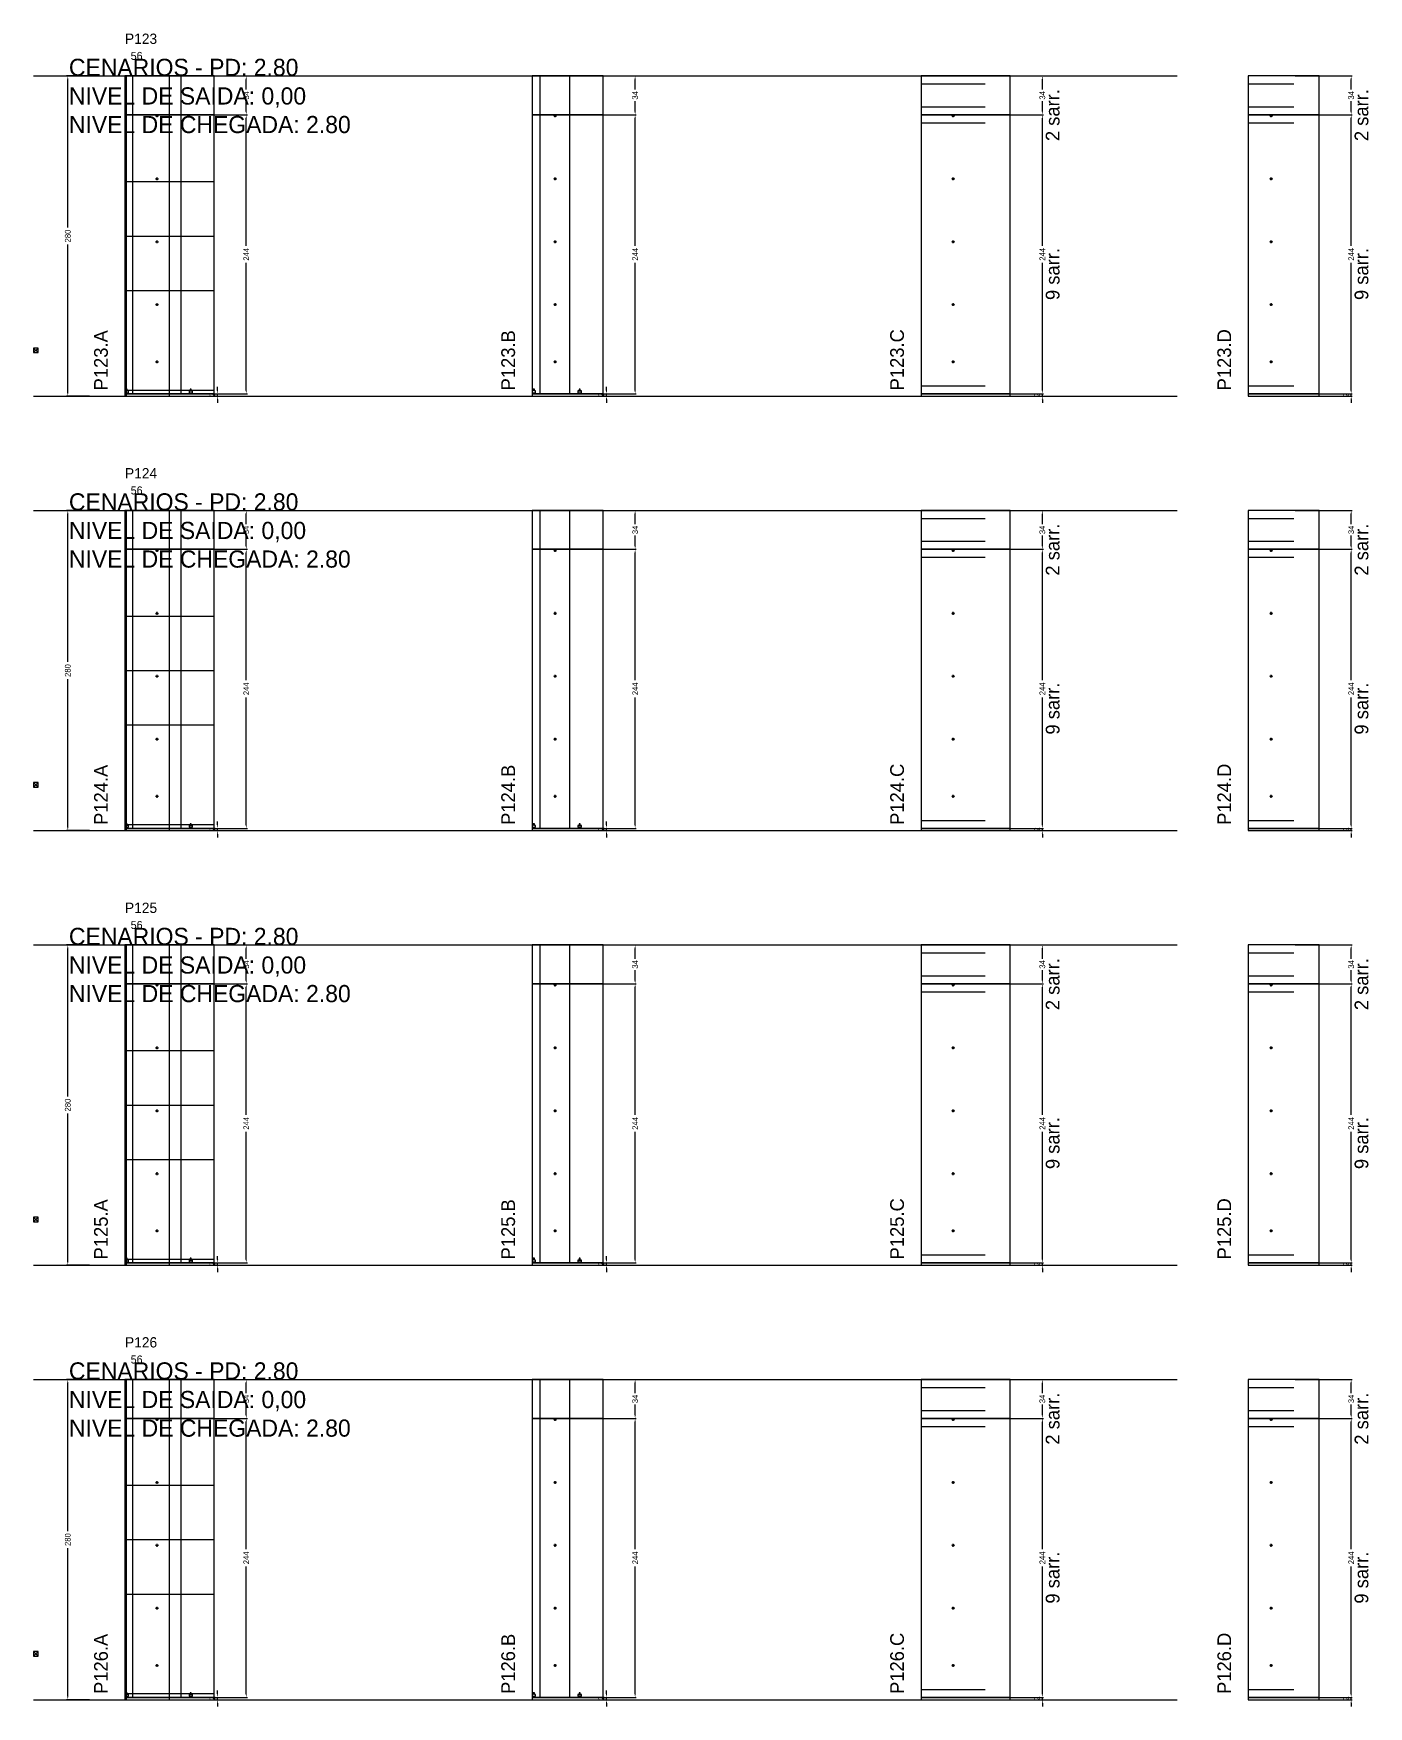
# Model space of a CAD drawing. Header units: centimetres. Extents: x -10500 to 4121, y -45226 to 295.
# Drawn here: x -7000 to -5833, y -29646 to -28183 of the extents above; entities that cross this region are included whole.
import ezdxf

# ---------------------------------------------------------------- set-up
doc = ezdxf.new("R2010")
doc.units = ezdxf.units.CM
doc.linetypes.add('DASHED', pattern=[2, -2])
for name, color, linetype in [('CHAPA', 140, 'Continuous'), ('COTA', 241, 'Continuous'), ('COTAS FURACAO', 16, 'Continuous'), ('Madeira', 30, 'Continuous'), ('MEIO_PONT', 160, 'Continuous'), ('NOMENCLATURA', 7, 'Continuous'), ('Nível', 160, 'Continuous'), ('Painéis', 200, 'Continuous'), ('Perfil Metálico', 150, 'Continuous'), ('SARR_2.2x7', 40, 'Continuous'), ('SARRAFO DE PRESSAO', 200, 'Continuous'), ('texto', 7, 'Continuous'), ('TEXTO_GERAL', 7, 'Continuous')]:
    doc.layers.add(name, color=color, linetype=linetype)
doc.dimstyles.new('PAINEL-NOVA', dxfattribs={"dimtxt": 5, "dimasz": 3, "dimexe": 1, "dimexo": 1, "dimgap": 1, "dimtad": 1, "dimcen": 2.5, "dimazin": 3, "dimtfac": 1, "dimtmove": 0, "dimatfit": 3})

# ---------------------------------------------------------------- blocks, each defined once
blk = doc.blocks.new('_CLOSEDFILLED')
at = {"color": 0, "linetype": 'BYBLOCK'}
blk.add_solid([(-1, 0.16), (0, 0), (-1, -0.16)], dxfattribs=at)
blk = doc.blocks.new('*D1925')
for p, q in [((-6951, -28220), (-6971, -28220)), ((-6970, -28352.5), (-6970, -28223)), ((-6970, -28497), (-6970, -28367.5)), ((-6951, -28500), (-6971, -28500))]:
    blk.add_line(p, q)
at = {"layer": 'Defpoints'}
for p in [(-6950, -28220), (-6970, -28500), (-6950, -28500)]:
    blk.add_point(p, dxfattribs=at)
at = {"layer": 'COTA', "xscale": 3, "yscale": 3}
for p, rotation in [((-6970, -28220), 90), ((-6970, -28500), 270)]:
    blk.add_blockref('_CLOSEDFILLED', p, dxfattribs=dict(at, rotation=rotation))
at = {"layer": 'COTA', "insert": (-6970, -28360), "char_height": 5, "attachment_point": 5, "rotation": 90}
blk.add_mtext('280', dxfattribs=at)
blk = doc.blocks.new('MULDURA')
at = {"layer": 'Paineis'}
for p, q in [((0, 0), (4, 4)), ((4, 0), (0, 4))]:
    blk.add_line(p, q, dxfattribs=at)
blk.add_lwpolyline([(0, 0), (4, 0), (4, 4), (0, 4)], close=True, dxfattribs=at)
blk = doc.blocks.new('*D1927')
for p, q in [((-6863, -28254), (-6813, -28254)), ((-6814, -28368.5), (-6814, -28257)), ((-6814, -28495), (-6814, -28383.5)), ((-6863, -28498), (-6813, -28498))]:
    blk.add_line(p, q)
at = {"layer": 'Defpoints'}
for p in [(-6864, -28254), (-6864, -28498), (-6814, -28498)]:
    blk.add_point(p, dxfattribs=at)
at = {"layer": 'COTA', "xscale": 3, "yscale": 3}
for p, rotation in [((-6814, -28254), 90), ((-6814, -28498), 270)]:
    blk.add_blockref('_CLOSEDFILLED', p, dxfattribs=dict(at, rotation=rotation))
at = {"layer": 'COTA', "insert": (-6814, -28376), "char_height": 5, "attachment_point": 5, "rotation": 90}
blk.add_mtext('244', dxfattribs=at)
blk = doc.blocks.new('*D1928')
for p, q in [((-6863, -28220), (-6813, -28220)), ((-6814, -28232), (-6814, -28223)), ((-6814, -28251), (-6814, -28242)), ((-6863, -28254), (-6813, -28254))]:
    blk.add_line(p, q)
at = {"layer": 'Defpoints'}
for p in [(-6864, -28220), (-6864, -28254), (-6814, -28254)]:
    blk.add_point(p, dxfattribs=at)
at = {"layer": 'COTA', "xscale": 3, "yscale": 3}
for p, rotation in [((-6814, -28220), 90), ((-6814, -28254), 270)]:
    blk.add_blockref('_CLOSEDFILLED', p, dxfattribs=dict(at, rotation=rotation))
at = {"layer": 'COTA', "insert": (-6814, -28237), "char_height": 5, "attachment_point": 5, "rotation": 90}
blk.add_mtext('34', dxfattribs=at)
blk = doc.blocks.new('SLIPTEE')
at = {"layer": 'Paineis'}
blk.add_lwpolyline([(0, 0), (3, 0), (3, 1.5), (2, 1.5), (2, 3), (1, 3), (1, 1.5), (0, 1.5)], close=True, dxfattribs=at)
blk = doc.blocks.new('SLIPTDD')
at = {"layer": 'Paineis'}
blk.add_line((0, 1.5), (3, 1.5), dxfattribs=at)
blk.add_lwpolyline([(0, 0), (3, 0), (3, 1.5), (2, 1.5), (2, 3), (1, 3), (1, 1.5), (0, 1.5)], close=True, dxfattribs=at)
blk = doc.blocks.new('furacao')
at = {"layer": 'COTAS FURACAO'}
for p, q in [((-1.2, 0), (1.2, 0)), ((0, -1.2), (0, 1.2))]:
    blk.add_line(p, q, dxfattribs=at)
blk.add_circle((0, 0), 0.8, dxfattribs=at)
blk = doc.blocks.new('*D1930')
for p, q in [((-6523, -28254), (-6473, -28254)), ((-6474, -28368.5), (-6474, -28257)), ((-6474, -28495), (-6474, -28383.5)), ((-6523, -28498), (-6473, -28498))]:
    blk.add_line(p, q)
at = {"layer": 'Defpoints'}
for p in [(-6524, -28254), (-6524, -28498), (-6474, -28498)]:
    blk.add_point(p, dxfattribs=at)
at = {"layer": 'COTA', "xscale": 3, "yscale": 3}
for p, rotation in [((-6474, -28254), 90), ((-6474, -28498), 270)]:
    blk.add_blockref('_CLOSEDFILLED', p, dxfattribs=dict(at, rotation=rotation))
at = {"layer": 'COTA', "insert": (-6474, -28376), "char_height": 5, "attachment_point": 5, "rotation": 90}
blk.add_mtext('244', dxfattribs=at)
blk = doc.blocks.new('*D1931')
for p, q in [((-6523, -28220), (-6473, -28220)), ((-6474, -28232), (-6474, -28223)), ((-6474, -28251), (-6474, -28242)), ((-6523, -28254), (-6473, -28254))]:
    blk.add_line(p, q)
at = {"layer": 'Defpoints'}
for p in [(-6524, -28220), (-6524, -28254), (-6474, -28254)]:
    blk.add_point(p, dxfattribs=at)
at = {"layer": 'COTA', "xscale": 3, "yscale": 3}
for p, rotation in [((-6474, -28220), 90), ((-6474, -28254), 270)]:
    blk.add_blockref('_CLOSEDFILLED', p, dxfattribs=dict(at, rotation=rotation))
at = {"layer": 'COTA', "insert": (-6474, -28237), "char_height": 5, "attachment_point": 5, "rotation": 90}
blk.add_mtext('34', dxfattribs=at)
blk = doc.blocks.new('*D1933')
for p, q in [((-6167, -28254), (-6117, -28254)), ((-6118, -28368.5), (-6118, -28257)), ((-6118, -28495), (-6118, -28383.5)), ((-6167, -28498), (-6117, -28498))]:
    blk.add_line(p, q)
at = {"layer": 'Defpoints'}
for p in [(-6168, -28254), (-6168, -28498), (-6118, -28498)]:
    blk.add_point(p, dxfattribs=at)
at = {"layer": 'COTA', "xscale": 3, "yscale": 3}
for p, rotation in [((-6118, -28254), 90), ((-6118, -28498), 270)]:
    blk.add_blockref('_CLOSEDFILLED', p, dxfattribs=dict(at, rotation=rotation))
at = {"layer": 'COTA', "insert": (-6118, -28376), "char_height": 5, "attachment_point": 5, "rotation": 90}
blk.add_mtext('244', dxfattribs=at)
blk = doc.blocks.new('*D1934')
for p, q in [((-6167, -28220), (-6117, -28220)), ((-6118, -28232), (-6118, -28223)), ((-6118, -28251), (-6118, -28242)), ((-6167, -28254), (-6117, -28254))]:
    blk.add_line(p, q)
at = {"layer": 'Defpoints'}
for p in [(-6168, -28220), (-6168, -28254), (-6118, -28254)]:
    blk.add_point(p, dxfattribs=at)
at = {"layer": 'COTA', "xscale": 3, "yscale": 3}
for p, rotation in [((-6118, -28220), 90), ((-6118, -28254), 270)]:
    blk.add_blockref('_CLOSEDFILLED', p, dxfattribs=dict(at, rotation=rotation))
at = {"layer": 'COTA', "insert": (-6118, -28237), "char_height": 5, "attachment_point": 5, "rotation": 90}
blk.add_mtext('34', dxfattribs=at)
blk = doc.blocks.new('*D1936')
for p, q in [((-5897, -28254), (-5847, -28254)), ((-5848, -28368.5), (-5848, -28257)), ((-5848, -28495), (-5848, -28383.5)), ((-5897, -28498), (-5847, -28498))]:
    blk.add_line(p, q)
at = {"layer": 'Defpoints'}
for p in [(-5898, -28254), (-5898, -28498), (-5848, -28498)]:
    blk.add_point(p, dxfattribs=at)
at = {"layer": 'COTA', "xscale": 3, "yscale": 3}
for p, rotation in [((-5848, -28254), 90), ((-5848, -28498), 270)]:
    blk.add_blockref('_CLOSEDFILLED', p, dxfattribs=dict(at, rotation=rotation))
at = {"layer": 'COTA', "insert": (-5848, -28376), "char_height": 5, "attachment_point": 5, "rotation": 90}
blk.add_mtext('244', dxfattribs=at)
blk = doc.blocks.new('*D1937')
for p, q in [((-5897, -28220), (-5847, -28220)), ((-5848, -28232), (-5848, -28223)), ((-5848, -28251), (-5848, -28242)), ((-5897, -28254), (-5847, -28254))]:
    blk.add_line(p, q)
at = {"layer": 'Defpoints'}
for p in [(-5898, -28220), (-5898, -28254), (-5848, -28254)]:
    blk.add_point(p, dxfattribs=at)
at = {"layer": 'COTA', "xscale": 3, "yscale": 3}
for p, rotation in [((-5848, -28220), 90), ((-5848, -28254), 270)]:
    blk.add_blockref('_CLOSEDFILLED', p, dxfattribs=dict(at, rotation=rotation))
at = {"layer": 'COTA', "insert": (-5848, -28237), "char_height": 5, "attachment_point": 5, "rotation": 90}
blk.add_mtext('34', dxfattribs=at)
blk = doc.blocks.new('*D1951')
for p, q in [((-6951, -28600), (-6971, -28600)), ((-6970, -28732.5), (-6970, -28603)), ((-6970, -28877), (-6970, -28747.5)), ((-6951, -28880), (-6971, -28880))]:
    blk.add_line(p, q)
at = {"layer": 'Defpoints'}
for p in [(-6950, -28600), (-6970, -28880), (-6950, -28880)]:
    blk.add_point(p, dxfattribs=at)
at = {"layer": 'COTA', "xscale": 3, "yscale": 3}
for p, rotation in [((-6970, -28600), 90), ((-6970, -28880), 270)]:
    blk.add_blockref('_CLOSEDFILLED', p, dxfattribs=dict(at, rotation=rotation))
at = {"layer": 'COTA', "insert": (-6970, -28740), "char_height": 5, "attachment_point": 5, "rotation": 90}
blk.add_mtext('280', dxfattribs=at)
blk = doc.blocks.new('*D1953')
for p, q in [((-6863, -28634), (-6813, -28634)), ((-6814, -28748.5), (-6814, -28637)), ((-6814, -28875), (-6814, -28763.5)), ((-6863, -28878), (-6813, -28878))]:
    blk.add_line(p, q)
at = {"layer": 'Defpoints'}
for p in [(-6864, -28634), (-6864, -28878), (-6814, -28878)]:
    blk.add_point(p, dxfattribs=at)
at = {"layer": 'COTA', "xscale": 3, "yscale": 3}
for p, rotation in [((-6814, -28634), 90), ((-6814, -28878), 270)]:
    blk.add_blockref('_CLOSEDFILLED', p, dxfattribs=dict(at, rotation=rotation))
at = {"layer": 'COTA', "insert": (-6814, -28756), "char_height": 5, "attachment_point": 5, "rotation": 90}
blk.add_mtext('244', dxfattribs=at)
blk = doc.blocks.new('*D1954')
for p, q in [((-6863, -28600), (-6813, -28600)), ((-6814, -28612), (-6814, -28603)), ((-6814, -28631), (-6814, -28622)), ((-6863, -28634), (-6813, -28634))]:
    blk.add_line(p, q)
at = {"layer": 'Defpoints'}
for p in [(-6864, -28600), (-6864, -28634), (-6814, -28634)]:
    blk.add_point(p, dxfattribs=at)
at = {"layer": 'COTA', "xscale": 3, "yscale": 3}
for p, rotation in [((-6814, -28600), 90), ((-6814, -28634), 270)]:
    blk.add_blockref('_CLOSEDFILLED', p, dxfattribs=dict(at, rotation=rotation))
at = {"layer": 'COTA', "insert": (-6814, -28617), "char_height": 5, "attachment_point": 5, "rotation": 90}
blk.add_mtext('34', dxfattribs=at)
blk = doc.blocks.new('*D1956')
for p, q in [((-6523, -28634), (-6473, -28634)), ((-6474, -28748.5), (-6474, -28637)), ((-6474, -28875), (-6474, -28763.5)), ((-6523, -28878), (-6473, -28878))]:
    blk.add_line(p, q)
at = {"layer": 'Defpoints'}
for p in [(-6524, -28634), (-6524, -28878), (-6474, -28878)]:
    blk.add_point(p, dxfattribs=at)
at = {"layer": 'COTA', "xscale": 3, "yscale": 3}
for p, rotation in [((-6474, -28634), 90), ((-6474, -28878), 270)]:
    blk.add_blockref('_CLOSEDFILLED', p, dxfattribs=dict(at, rotation=rotation))
at = {"layer": 'COTA', "insert": (-6474, -28756), "char_height": 5, "attachment_point": 5, "rotation": 90}
blk.add_mtext('244', dxfattribs=at)
blk = doc.blocks.new('*D1957')
for p, q in [((-6523, -28600), (-6473, -28600)), ((-6474, -28612), (-6474, -28603)), ((-6474, -28631), (-6474, -28622)), ((-6523, -28634), (-6473, -28634))]:
    blk.add_line(p, q)
at = {"layer": 'Defpoints'}
for p in [(-6524, -28600), (-6524, -28634), (-6474, -28634)]:
    blk.add_point(p, dxfattribs=at)
at = {"layer": 'COTA', "xscale": 3, "yscale": 3}
for p, rotation in [((-6474, -28600), 90), ((-6474, -28634), 270)]:
    blk.add_blockref('_CLOSEDFILLED', p, dxfattribs=dict(at, rotation=rotation))
at = {"layer": 'COTA', "insert": (-6474, -28617), "char_height": 5, "attachment_point": 5, "rotation": 90}
blk.add_mtext('34', dxfattribs=at)
blk = doc.blocks.new('*D1959')
for p, q in [((-6167, -28634), (-6117, -28634)), ((-6118, -28748.5), (-6118, -28637)), ((-6118, -28875), (-6118, -28763.5)), ((-6167, -28878), (-6117, -28878))]:
    blk.add_line(p, q)
at = {"layer": 'Defpoints'}
for p in [(-6168, -28634), (-6168, -28878), (-6118, -28878)]:
    blk.add_point(p, dxfattribs=at)
at = {"layer": 'COTA', "xscale": 3, "yscale": 3}
for p, rotation in [((-6118, -28634), 90), ((-6118, -28878), 270)]:
    blk.add_blockref('_CLOSEDFILLED', p, dxfattribs=dict(at, rotation=rotation))
at = {"layer": 'COTA', "insert": (-6118, -28756), "char_height": 5, "attachment_point": 5, "rotation": 90}
blk.add_mtext('244', dxfattribs=at)
blk = doc.blocks.new('*D1960')
for p, q in [((-6167, -28600), (-6117, -28600)), ((-6118, -28612), (-6118, -28603)), ((-6118, -28631), (-6118, -28622)), ((-6167, -28634), (-6117, -28634))]:
    blk.add_line(p, q)
at = {"layer": 'Defpoints'}
for p in [(-6168, -28600), (-6168, -28634), (-6118, -28634)]:
    blk.add_point(p, dxfattribs=at)
at = {"layer": 'COTA', "xscale": 3, "yscale": 3}
for p, rotation in [((-6118, -28600), 90), ((-6118, -28634), 270)]:
    blk.add_blockref('_CLOSEDFILLED', p, dxfattribs=dict(at, rotation=rotation))
at = {"layer": 'COTA', "insert": (-6118, -28617), "char_height": 5, "attachment_point": 5, "rotation": 90}
blk.add_mtext('34', dxfattribs=at)
blk = doc.blocks.new('*D1962')
for p, q in [((-5897, -28634), (-5847, -28634)), ((-5848, -28748.5), (-5848, -28637)), ((-5848, -28875), (-5848, -28763.5)), ((-5897, -28878), (-5847, -28878))]:
    blk.add_line(p, q)
at = {"layer": 'Defpoints'}
for p in [(-5898, -28634), (-5898, -28878), (-5848, -28878)]:
    blk.add_point(p, dxfattribs=at)
at = {"layer": 'COTA', "xscale": 3, "yscale": 3}
for p, rotation in [((-5848, -28634), 90), ((-5848, -28878), 270)]:
    blk.add_blockref('_CLOSEDFILLED', p, dxfattribs=dict(at, rotation=rotation))
at = {"layer": 'COTA', "insert": (-5848, -28756), "char_height": 5, "attachment_point": 5, "rotation": 90}
blk.add_mtext('244', dxfattribs=at)
blk = doc.blocks.new('*D1963')
for p, q in [((-5897, -28600), (-5847, -28600)), ((-5848, -28612), (-5848, -28603)), ((-5848, -28631), (-5848, -28622)), ((-5897, -28634), (-5847, -28634))]:
    blk.add_line(p, q)
at = {"layer": 'Defpoints'}
for p in [(-5898, -28600), (-5898, -28634), (-5848, -28634)]:
    blk.add_point(p, dxfattribs=at)
at = {"layer": 'COTA', "xscale": 3, "yscale": 3}
for p, rotation in [((-5848, -28600), 90), ((-5848, -28634), 270)]:
    blk.add_blockref('_CLOSEDFILLED', p, dxfattribs=dict(at, rotation=rotation))
at = {"layer": 'COTA', "insert": (-5848, -28617), "char_height": 5, "attachment_point": 5, "rotation": 90}
blk.add_mtext('34', dxfattribs=at)
blk = doc.blocks.new('*D1977')
for p, q in [((-6951, -28980), (-6971, -28980)), ((-6970, -29112.5), (-6970, -28983)), ((-6970, -29257), (-6970, -29127.5)), ((-6951, -29260), (-6971, -29260))]:
    blk.add_line(p, q)
at = {"layer": 'Defpoints'}
for p in [(-6950, -28980), (-6970, -29260), (-6950, -29260)]:
    blk.add_point(p, dxfattribs=at)
at = {"layer": 'COTA', "xscale": 3, "yscale": 3}
for p, rotation in [((-6970, -28980), 90), ((-6970, -29260), 270)]:
    blk.add_blockref('_CLOSEDFILLED', p, dxfattribs=dict(at, rotation=rotation))
at = {"layer": 'COTA', "insert": (-6970, -29120), "char_height": 5, "attachment_point": 5, "rotation": 90}
blk.add_mtext('280', dxfattribs=at)
blk = doc.blocks.new('*D1979')
for p, q in [((-6863, -29014), (-6813, -29014)), ((-6814, -29128.5), (-6814, -29017)), ((-6814, -29255), (-6814, -29143.5)), ((-6863, -29258), (-6813, -29258))]:
    blk.add_line(p, q)
at = {"layer": 'Defpoints'}
for p in [(-6864, -29014), (-6864, -29258), (-6814, -29258)]:
    blk.add_point(p, dxfattribs=at)
at = {"layer": 'COTA', "xscale": 3, "yscale": 3}
for p, rotation in [((-6814, -29014), 90), ((-6814, -29258), 270)]:
    blk.add_blockref('_CLOSEDFILLED', p, dxfattribs=dict(at, rotation=rotation))
at = {"layer": 'COTA', "insert": (-6814, -29136), "char_height": 5, "attachment_point": 5, "rotation": 90}
blk.add_mtext('244', dxfattribs=at)
blk = doc.blocks.new('*D1980')
for p, q in [((-6863, -28980), (-6813, -28980)), ((-6814, -28992), (-6814, -28983)), ((-6814, -29011), (-6814, -29002)), ((-6863, -29014), (-6813, -29014))]:
    blk.add_line(p, q)
at = {"layer": 'Defpoints'}
for p in [(-6864, -28980), (-6864, -29014), (-6814, -29014)]:
    blk.add_point(p, dxfattribs=at)
at = {"layer": 'COTA', "xscale": 3, "yscale": 3}
for p, rotation in [((-6814, -28980), 90), ((-6814, -29014), 270)]:
    blk.add_blockref('_CLOSEDFILLED', p, dxfattribs=dict(at, rotation=rotation))
at = {"layer": 'COTA', "insert": (-6814, -28997), "char_height": 5, "attachment_point": 5, "rotation": 90}
blk.add_mtext('34', dxfattribs=at)
blk = doc.blocks.new('*D1982')
for p, q in [((-6523, -29014), (-6473, -29014)), ((-6474, -29128.5), (-6474, -29017)), ((-6474, -29255), (-6474, -29143.5)), ((-6523, -29258), (-6473, -29258))]:
    blk.add_line(p, q)
at = {"layer": 'Defpoints'}
for p in [(-6524, -29014), (-6524, -29258), (-6474, -29258)]:
    blk.add_point(p, dxfattribs=at)
at = {"layer": 'COTA', "xscale": 3, "yscale": 3}
for p, rotation in [((-6474, -29014), 90), ((-6474, -29258), 270)]:
    blk.add_blockref('_CLOSEDFILLED', p, dxfattribs=dict(at, rotation=rotation))
at = {"layer": 'COTA', "insert": (-6474, -29136), "char_height": 5, "attachment_point": 5, "rotation": 90}
blk.add_mtext('244', dxfattribs=at)
blk = doc.blocks.new('*D1983')
for p, q in [((-6523, -28980), (-6473, -28980)), ((-6474, -28992), (-6474, -28983)), ((-6474, -29011), (-6474, -29002)), ((-6523, -29014), (-6473, -29014))]:
    blk.add_line(p, q)
at = {"layer": 'Defpoints'}
for p in [(-6524, -28980), (-6524, -29014), (-6474, -29014)]:
    blk.add_point(p, dxfattribs=at)
at = {"layer": 'COTA', "xscale": 3, "yscale": 3}
for p, rotation in [((-6474, -28980), 90), ((-6474, -29014), 270)]:
    blk.add_blockref('_CLOSEDFILLED', p, dxfattribs=dict(at, rotation=rotation))
at = {"layer": 'COTA', "insert": (-6474, -28997), "char_height": 5, "attachment_point": 5, "rotation": 90}
blk.add_mtext('34', dxfattribs=at)
blk = doc.blocks.new('*D1985')
for p, q in [((-6167, -29014), (-6117, -29014)), ((-6118, -29128.5), (-6118, -29017)), ((-6118, -29255), (-6118, -29143.5)), ((-6167, -29258), (-6117, -29258))]:
    blk.add_line(p, q)
at = {"layer": 'Defpoints'}
for p in [(-6168, -29014), (-6168, -29258), (-6118, -29258)]:
    blk.add_point(p, dxfattribs=at)
at = {"layer": 'COTA', "xscale": 3, "yscale": 3}
for p, rotation in [((-6118, -29014), 90), ((-6118, -29258), 270)]:
    blk.add_blockref('_CLOSEDFILLED', p, dxfattribs=dict(at, rotation=rotation))
at = {"layer": 'COTA', "insert": (-6118, -29136), "char_height": 5, "attachment_point": 5, "rotation": 90}
blk.add_mtext('244', dxfattribs=at)
blk = doc.blocks.new('*D1986')
for p, q in [((-6167, -28980), (-6117, -28980)), ((-6118, -28992), (-6118, -28983)), ((-6118, -29011), (-6118, -29002)), ((-6167, -29014), (-6117, -29014))]:
    blk.add_line(p, q)
at = {"layer": 'Defpoints'}
for p in [(-6168, -28980), (-6168, -29014), (-6118, -29014)]:
    blk.add_point(p, dxfattribs=at)
at = {"layer": 'COTA', "xscale": 3, "yscale": 3}
for p, rotation in [((-6118, -28980), 90), ((-6118, -29014), 270)]:
    blk.add_blockref('_CLOSEDFILLED', p, dxfattribs=dict(at, rotation=rotation))
at = {"layer": 'COTA', "insert": (-6118, -28997), "char_height": 5, "attachment_point": 5, "rotation": 90}
blk.add_mtext('34', dxfattribs=at)
blk = doc.blocks.new('*D1988')
for p, q in [((-5897, -29014), (-5847, -29014)), ((-5848, -29128.5), (-5848, -29017)), ((-5848, -29255), (-5848, -29143.5)), ((-5897, -29258), (-5847, -29258))]:
    blk.add_line(p, q)
at = {"layer": 'Defpoints'}
for p in [(-5898, -29014), (-5898, -29258), (-5848, -29258)]:
    blk.add_point(p, dxfattribs=at)
at = {"layer": 'COTA', "xscale": 3, "yscale": 3}
for p, rotation in [((-5848, -29014), 90), ((-5848, -29258), 270)]:
    blk.add_blockref('_CLOSEDFILLED', p, dxfattribs=dict(at, rotation=rotation))
at = {"layer": 'COTA', "insert": (-5848, -29136), "char_height": 5, "attachment_point": 5, "rotation": 90}
blk.add_mtext('244', dxfattribs=at)
blk = doc.blocks.new('*D1989')
for p, q in [((-5897, -28980), (-5847, -28980)), ((-5848, -28992), (-5848, -28983)), ((-5848, -29011), (-5848, -29002)), ((-5897, -29014), (-5847, -29014))]:
    blk.add_line(p, q)
at = {"layer": 'Defpoints'}
for p in [(-5898, -28980), (-5898, -29014), (-5848, -29014)]:
    blk.add_point(p, dxfattribs=at)
at = {"layer": 'COTA', "xscale": 3, "yscale": 3}
for p, rotation in [((-5848, -28980), 90), ((-5848, -29014), 270)]:
    blk.add_blockref('_CLOSEDFILLED', p, dxfattribs=dict(at, rotation=rotation))
at = {"layer": 'COTA', "insert": (-5848, -28997), "char_height": 5, "attachment_point": 5, "rotation": 90}
blk.add_mtext('34', dxfattribs=at)
blk = doc.blocks.new('*D2003')
for p, q in [((-6951, -29360), (-6971, -29360)), ((-6970, -29492.5), (-6970, -29363)), ((-6970, -29637), (-6970, -29507.5)), ((-6951, -29640), (-6971, -29640))]:
    blk.add_line(p, q)
at = {"layer": 'Defpoints'}
for p in [(-6950, -29360), (-6970, -29640), (-6950, -29640)]:
    blk.add_point(p, dxfattribs=at)
at = {"layer": 'COTA', "xscale": 3, "yscale": 3}
for p, rotation in [((-6970, -29360), 90), ((-6970, -29640), 270)]:
    blk.add_blockref('_CLOSEDFILLED', p, dxfattribs=dict(at, rotation=rotation))
at = {"layer": 'COTA', "insert": (-6970, -29500), "char_height": 5, "attachment_point": 5, "rotation": 90}
blk.add_mtext('280', dxfattribs=at)
blk = doc.blocks.new('*D2005')
for p, q in [((-6863, -29394), (-6813, -29394)), ((-6814, -29508.5), (-6814, -29397)), ((-6814, -29635), (-6814, -29523.5)), ((-6863, -29638), (-6813, -29638))]:
    blk.add_line(p, q)
at = {"layer": 'Defpoints'}
for p in [(-6864, -29394), (-6864, -29638), (-6814, -29638)]:
    blk.add_point(p, dxfattribs=at)
at = {"layer": 'COTA', "xscale": 3, "yscale": 3}
for p, rotation in [((-6814, -29394), 90), ((-6814, -29638), 270)]:
    blk.add_blockref('_CLOSEDFILLED', p, dxfattribs=dict(at, rotation=rotation))
at = {"layer": 'COTA', "insert": (-6814, -29516), "char_height": 5, "attachment_point": 5, "rotation": 90}
blk.add_mtext('244', dxfattribs=at)
blk = doc.blocks.new('*D2006')
for p, q in [((-6863, -29360), (-6813, -29360)), ((-6814, -29372), (-6814, -29363)), ((-6863, -29394), (-6813, -29394)), ((-6814, -29391), (-6814, -29382))]:
    blk.add_line(p, q)
at = {"layer": 'Defpoints'}
for p in [(-6864, -29360), (-6864, -29394), (-6814, -29394)]:
    blk.add_point(p, dxfattribs=at)
at = {"layer": 'COTA', "xscale": 3, "yscale": 3}
for p, rotation in [((-6814, -29360), 90), ((-6814, -29394), 270)]:
    blk.add_blockref('_CLOSEDFILLED', p, dxfattribs=dict(at, rotation=rotation))
at = {"layer": 'COTA', "insert": (-6814, -29377), "char_height": 5, "attachment_point": 5, "rotation": 90}
blk.add_mtext('34', dxfattribs=at)
blk = doc.blocks.new('*D2008')
for p, q in [((-6523, -29394), (-6473, -29394)), ((-6474, -29508.5), (-6474, -29397)), ((-6474, -29635), (-6474, -29523.5)), ((-6523, -29638), (-6473, -29638))]:
    blk.add_line(p, q)
at = {"layer": 'Defpoints'}
for p in [(-6524, -29394), (-6524, -29638), (-6474, -29638)]:
    blk.add_point(p, dxfattribs=at)
at = {"layer": 'COTA', "xscale": 3, "yscale": 3}
for p, rotation in [((-6474, -29394), 90), ((-6474, -29638), 270)]:
    blk.add_blockref('_CLOSEDFILLED', p, dxfattribs=dict(at, rotation=rotation))
at = {"layer": 'COTA', "insert": (-6474, -29516), "char_height": 5, "attachment_point": 5, "rotation": 90}
blk.add_mtext('244', dxfattribs=at)
blk = doc.blocks.new('*D2009')
for p, q in [((-6523, -29360), (-6473, -29360)), ((-6474, -29372), (-6474, -29363)), ((-6523, -29394), (-6473, -29394)), ((-6474, -29391), (-6474, -29382))]:
    blk.add_line(p, q)
at = {"layer": 'Defpoints'}
for p in [(-6524, -29360), (-6524, -29394), (-6474, -29394)]:
    blk.add_point(p, dxfattribs=at)
at = {"layer": 'COTA', "xscale": 3, "yscale": 3}
for p, rotation in [((-6474, -29360), 90), ((-6474, -29394), 270)]:
    blk.add_blockref('_CLOSEDFILLED', p, dxfattribs=dict(at, rotation=rotation))
at = {"layer": 'COTA', "insert": (-6474, -29377), "char_height": 5, "attachment_point": 5, "rotation": 90}
blk.add_mtext('34', dxfattribs=at)
blk = doc.blocks.new('*D2011')
for p, q in [((-6167, -29394), (-6117, -29394)), ((-6118, -29508.5), (-6118, -29397)), ((-6118, -29635), (-6118, -29523.5)), ((-6167, -29638), (-6117, -29638))]:
    blk.add_line(p, q)
at = {"layer": 'Defpoints'}
for p in [(-6168, -29394), (-6168, -29638), (-6118, -29638)]:
    blk.add_point(p, dxfattribs=at)
at = {"layer": 'COTA', "xscale": 3, "yscale": 3}
for p, rotation in [((-6118, -29394), 90), ((-6118, -29638), 270)]:
    blk.add_blockref('_CLOSEDFILLED', p, dxfattribs=dict(at, rotation=rotation))
at = {"layer": 'COTA', "insert": (-6118, -29516), "char_height": 5, "attachment_point": 5, "rotation": 90}
blk.add_mtext('244', dxfattribs=at)
blk = doc.blocks.new('*D2012')
for p, q in [((-6167, -29360), (-6117, -29360)), ((-6118, -29372), (-6118, -29363)), ((-6167, -29394), (-6117, -29394)), ((-6118, -29391), (-6118, -29382))]:
    blk.add_line(p, q)
at = {"layer": 'Defpoints'}
for p in [(-6168, -29360), (-6168, -29394), (-6118, -29394)]:
    blk.add_point(p, dxfattribs=at)
at = {"layer": 'COTA', "xscale": 3, "yscale": 3}
for p, rotation in [((-6118, -29360), 90), ((-6118, -29394), 270)]:
    blk.add_blockref('_CLOSEDFILLED', p, dxfattribs=dict(at, rotation=rotation))
at = {"layer": 'COTA', "insert": (-6118, -29377), "char_height": 5, "attachment_point": 5, "rotation": 90}
blk.add_mtext('34', dxfattribs=at)
blk = doc.blocks.new('*D2014')
for p, q in [((-5897, -29394), (-5847, -29394)), ((-5848, -29508.5), (-5848, -29397)), ((-5848, -29635), (-5848, -29523.5)), ((-5897, -29638), (-5847, -29638))]:
    blk.add_line(p, q)
at = {"layer": 'Defpoints'}
for p in [(-5898, -29394), (-5898, -29638), (-5848, -29638)]:
    blk.add_point(p, dxfattribs=at)
at = {"layer": 'COTA', "xscale": 3, "yscale": 3}
for p, rotation in [((-5848, -29394), 90), ((-5848, -29638), 270)]:
    blk.add_blockref('_CLOSEDFILLED', p, dxfattribs=dict(at, rotation=rotation))
at = {"layer": 'COTA', "insert": (-5848, -29516), "char_height": 5, "attachment_point": 5, "rotation": 90}
blk.add_mtext('244', dxfattribs=at)
blk = doc.blocks.new('*D2015')
for p, q in [((-5897, -29360), (-5847, -29360)), ((-5848, -29372), (-5848, -29363)), ((-5897, -29394), (-5847, -29394)), ((-5848, -29391), (-5848, -29382))]:
    blk.add_line(p, q)
at = {"layer": 'Defpoints'}
for p in [(-5898, -29360), (-5898, -29394), (-5848, -29394)]:
    blk.add_point(p, dxfattribs=at)
at = {"layer": 'COTA', "xscale": 3, "yscale": 3}
for p, rotation in [((-5848, -29360), 90), ((-5848, -29394), 270)]:
    blk.add_blockref('_CLOSEDFILLED', p, dxfattribs=dict(at, rotation=rotation))
at = {"layer": 'COTA', "insert": (-5848, -29377), "char_height": 5, "attachment_point": 5, "rotation": 90}
blk.add_mtext('34', dxfattribs=at)

msp = doc.modelspace()

# ---------------------------------------------------------------- linework, layer by layer
at = {"layer": 'CHAPA'}
for points in [[(-6920, -28500), (-6918.8, -28500), (-6918.8, -28220), (-6920, -28220)], [(-6920, -28880), (-6918.8, -28880), (-6918.8, -28600), (-6920, -28600)], [(-6920, -29260), (-6918.8, -29260), (-6918.8, -28980), (-6920, -28980)], [(-6920, -29640), (-6918.8, -29640), (-6918.8, -29360), (-6920, -29360)]]:
    msp.add_lwpolyline(points, close=True, dxfattribs=at)
at = {"layer": 'Madeira'}
for points in [[(-6920, -28312.4), (-6842, -28312.4)], [(-6920, -28407.6), (-6842, -28407.6)], [(-6920, -28692.4), (-6842, -28692.4)], [(-6920, -28787.6), (-6842, -28787.6)], [(-6920, -29072.4), (-6842, -29072.4)], [(-6920, -29167.6), (-6842, -29167.6)], [(-6920, -29452.4), (-6842, -29452.4)], [(-6920, -29547.6), (-6842, -29547.6)]]:
    msp.add_lwpolyline(points, dxfattribs=at)
at = {"layer": 'MEIO_PONT'}
for points in [[(-6920, -28360), (-6842, -28360)], [(-6920, -28740), (-6842, -28740)], [(-6920, -29120), (-6842, -29120)], [(-6920, -29500), (-6842, -29500)]]:
    msp.add_lwpolyline(points, dxfattribs=at)
at = {"layer": 'Nível', "linetype": 'DASHED'}
for points in [[(-7000, -28220), (-6000, -28220)], [(-7000, -28500), (-6000, -28500)], [(-7000, -28600), (-6000, -28600)], [(-7000, -28880), (-6000, -28880)], [(-7000, -28980), (-6000, -28980)], [(-7000, -29260), (-6000, -29260)], [(-7000, -29360), (-6000, -29360)], [(-7000, -29640), (-6000, -29640)]]:
    msp.add_lwpolyline(points, dxfattribs=at)
at = {"layer": 'Painéis'}
for points in [[(-6920, -28254), (-6842, -28254), (-6842, -28220), (-6920, -28220)], [(-6920, -28500), (-6842, -28500), (-6842, -28220), (-6920, -28220)], [(-6564, -28254), (-6502, -28254), (-6502, -28220), (-6564, -28220)], [(-6224, -28254), (-6146, -28254), (-6146, -28220), (-6224, -28220)], [(-5938, -28254), (-5876, -28254), (-5876, -28220), (-5938, -28220)], [(-6920, -28498), (-6842, -28498), (-6842, -28254), (-6920, -28254)], [(-6564, -28498), (-6502, -28498), (-6502, -28254), (-6564, -28254)], [(-6224, -28498), (-6146, -28498), (-6146, -28254), (-6224, -28254)], [(-5938, -28498), (-5876, -28498), (-5876, -28254), (-5938, -28254)], [(-6920, -28500), (-6842, -28500), (-6842, -28498), (-6920, -28498)], [(-6564, -28500), (-6502, -28500), (-6502, -28498), (-6564, -28498)], [(-6224, -28500), (-6146, -28500), (-6146, -28498), (-6224, -28498)], [(-5938, -28500), (-5876, -28500), (-5876, -28498), (-5938, -28498)], [(-6920, -28634), (-6842, -28634), (-6842, -28600), (-6920, -28600)], [(-6920, -28880), (-6842, -28880), (-6842, -28600), (-6920, -28600)], [(-6564, -28634), (-6502, -28634), (-6502, -28600), (-6564, -28600)], [(-6224, -28634), (-6146, -28634), (-6146, -28600), (-6224, -28600)], [(-5938, -28634), (-5876, -28634), (-5876, -28600), (-5938, -28600)], [(-6920, -28878), (-6842, -28878), (-6842, -28634), (-6920, -28634)], [(-6564, -28878), (-6502, -28878), (-6502, -28634), (-6564, -28634)], [(-6224, -28878), (-6146, -28878), (-6146, -28634), (-6224, -28634)], [(-5938, -28878), (-5876, -28878), (-5876, -28634), (-5938, -28634)], [(-6920, -28880), (-6842, -28880), (-6842, -28878), (-6920, -28878)], [(-6564, -28880), (-6502, -28880), (-6502, -28878), (-6564, -28878)], [(-6224, -28880), (-6146, -28880), (-6146, -28878), (-6224, -28878)], [(-5938, -28880), (-5876, -28880), (-5876, -28878), (-5938, -28878)], [(-6920, -29014), (-6842, -29014), (-6842, -28980), (-6920, -28980)], [(-6920, -29260), (-6842, -29260), (-6842, -28980), (-6920, -28980)], [(-6564, -29014), (-6502, -29014), (-6502, -28980), (-6564, -28980)], [(-6224, -29014), (-6146, -29014), (-6146, -28980), (-6224, -28980)], [(-5938, -29014), (-5876, -29014), (-5876, -28980), (-5938, -28980)], [(-6920, -29258), (-6842, -29258), (-6842, -29014), (-6920, -29014)], [(-6564, -29258), (-6502, -29258), (-6502, -29014), (-6564, -29014)], [(-6224, -29258), (-6146, -29258), (-6146, -29014), (-6224, -29014)], [(-5938, -29258), (-5876, -29258), (-5876, -29014), (-5938, -29014)], [(-6920, -29260), (-6842, -29260), (-6842, -29258), (-6920, -29258)], [(-6564, -29260), (-6502, -29260), (-6502, -29258), (-6564, -29258)], [(-6224, -29260), (-6146, -29260), (-6146, -29258), (-6224, -29258)], [(-5938, -29260), (-5876, -29260), (-5876, -29258), (-5938, -29258)], [(-6920, -29394), (-6842, -29394), (-6842, -29360), (-6920, -29360)], [(-6920, -29640), (-6842, -29640), (-6842, -29360), (-6920, -29360)], [(-6564, -29394), (-6502, -29394), (-6502, -29360), (-6564, -29360)], [(-6224, -29394), (-6146, -29394), (-6146, -29360), (-6224, -29360)], [(-5938, -29394), (-5876, -29394), (-5876, -29360), (-5938, -29360)], [(-6920, -29638), (-6842, -29638), (-6842, -29394), (-6920, -29394)], [(-6564, -29638), (-6502, -29638), (-6502, -29394), (-6564, -29394)], [(-6224, -29638), (-6146, -29638), (-6146, -29394), (-6224, -29394)], [(-5938, -29638), (-5876, -29638), (-5876, -29394), (-5938, -29394)], [(-6920, -29640), (-6842, -29640), (-6842, -29638), (-6920, -29638)], [(-6564, -29640), (-6502, -29640), (-6502, -29638), (-6564, -29638)], [(-6224, -29640), (-6146, -29640), (-6146, -29638), (-6224, -29638)], [(-5938, -29640), (-5876, -29640), (-5876, -29638), (-5938, -29638)]]:
    msp.add_lwpolyline(points, close=True, dxfattribs=at)
at = {"layer": 'Perfil Metálico'}
for p, q in [((-6881, -28500), (-6881, -28220)), ((-6881, -28880), (-6881, -28600)), ((-6881, -29260), (-6881, -28980)), ((-6881, -29640), (-6881, -29360))]:
    msp.add_line(p, q, dxfattribs=at)
at = {"layer": 'SARR_2.2x7'}
for points in [[(-6913, -28254), (-6913, -28220)], [(-6871, -28254), (-6871, -28220)], [(-6557, -28254), (-6557, -28220)], [(-6531, -28254), (-6531, -28220)], [(-6224, -28227), (-6168, -28227)], [(-5938, -28227), (-5898, -28227)], [(-6224, -28247), (-6168, -28247)], [(-5938, -28247), (-5898, -28247)], [(-6224, -28261), (-6168, -28261)], [(-5938, -28261), (-5898, -28261)], [(-6224, -28491), (-6168, -28491)], [(-5938, -28491), (-5898, -28491)], [(-6913, -28634), (-6913, -28600)], [(-6871, -28634), (-6871, -28600)], [(-6557, -28634), (-6557, -28600)], [(-6531, -28634), (-6531, -28600)], [(-6224, -28607), (-6168, -28607)], [(-5938, -28607), (-5898, -28607)], [(-6224, -28627), (-6168, -28627)], [(-5938, -28627), (-5898, -28627)], [(-6224, -28641), (-6168, -28641)], [(-5938, -28641), (-5898, -28641)], [(-6224, -28871), (-6168, -28871)], [(-5938, -28871), (-5898, -28871)], [(-6913, -29014), (-6913, -28980)], [(-6871, -29014), (-6871, -28980)], [(-6557, -29014), (-6557, -28980)], [(-6531, -29014), (-6531, -28980)], [(-6224, -28987), (-6168, -28987)], [(-5938, -28987), (-5898, -28987)], [(-6224, -29007), (-6168, -29007)], [(-5938, -29007), (-5898, -29007)], [(-6224, -29021), (-6168, -29021)], [(-5938, -29021), (-5898, -29021)], [(-6224, -29251), (-6168, -29251)], [(-5938, -29251), (-5898, -29251)], [(-6913, -29394), (-6913, -29360)], [(-6871, -29394), (-6871, -29360)], [(-6557, -29394), (-6557, -29360)], [(-6531, -29394), (-6531, -29360)], [(-6224, -29367), (-6168, -29367)], [(-5938, -29367), (-5898, -29367)], [(-6224, -29387), (-6168, -29387)], [(-5938, -29387), (-5898, -29387)], [(-6224, -29401), (-6168, -29401)], [(-5938, -29401), (-5898, -29401)], [(-6224, -29631), (-6168, -29631)], [(-5938, -29631), (-5898, -29631)]]:
    msp.add_lwpolyline(points, dxfattribs=at)
at = {"layer": 'SARR_2.2x7', "linetype": 'DASHED'}
for points in [[(-6913, -28498), (-6913, -28254)], [(-6871, -28498), (-6871, -28254)], [(-6557, -28498), (-6557, -28254)], [(-6531, -28498), (-6531, -28254)], [(-6913, -28878), (-6913, -28634)], [(-6871, -28878), (-6871, -28634)], [(-6557, -28878), (-6557, -28634)], [(-6531, -28878), (-6531, -28634)], [(-6913, -29258), (-6913, -29014)], [(-6871, -29258), (-6871, -29014)], [(-6557, -29258), (-6557, -29014)], [(-6531, -29258), (-6531, -29014)], [(-6913, -29638), (-6913, -29394)], [(-6871, -29638), (-6871, -29394)], [(-6557, -29638), (-6557, -29394)], [(-6531, -29638), (-6531, -29394)]]:
    msp.add_lwpolyline(points, dxfattribs=at)
at = {"layer": 'SARRAFO DE PRESSAO'}
for points in [[(-6920, -28500), (-6842, -28500), (-6842, -28495), (-6920, -28495)], [(-6920, -28880), (-6842, -28880), (-6842, -28875), (-6920, -28875)], [(-6920, -29260), (-6842, -29260), (-6842, -29255), (-6920, -29255)], [(-6920, -29640), (-6842, -29640), (-6842, -29635), (-6920, -29635)]]:
    msp.add_lwpolyline(points, close=True, dxfattribs=at)

# ---------------------------------------------------------------- block references
at = {"layer": 'COTA'}
for name, p in [('furacao', (-6892, -28255)), ('furacao', (-6544, -28255)), ('furacao', (-6196, -28255)), ('furacao', (-5918, -28255)), ('furacao', (-6892, -28310)), ('furacao', (-6544, -28310)), ('furacao', (-6196, -28310)), ('furacao', (-5918, -28310)), ('furacao', (-6892, -28365)), ('furacao', (-6544, -28365)), ('furacao', (-6196, -28365)), ('furacao', (-5918, -28365)), ('furacao', (-6892, -28420)), ('furacao', (-6544, -28420)), ('furacao', (-6196, -28420)), ('furacao', (-5918, -28420)), ('MULDURA', (-7000, -28462)), ('furacao', (-6892, -28470)), ('furacao', (-6544, -28470)), ('furacao', (-6196, -28470)), ('furacao', (-5918, -28470)), ('SLIPTEE', (-6920, -28497)), ('SLIPTDD', (-6864, -28497)), ('SLIPTEE', (-6564, -28497)), ('SLIPTDD', (-6524, -28497)), ('furacao', (-6892, -28635)), ('furacao', (-6544, -28635)), ('furacao', (-6196, -28635)), ('furacao', (-5918, -28635)), ('furacao', (-6892, -28690)), ('furacao', (-6544, -28690)), ('furacao', (-6196, -28690)), ('furacao', (-5918, -28690)), ('furacao', (-6892, -28745)), ('furacao', (-6544, -28745)), ('furacao', (-6196, -28745)), ('furacao', (-5918, -28745)), ('furacao', (-6892, -28800)), ('furacao', (-6544, -28800)), ('furacao', (-6196, -28800)), ('furacao', (-5918, -28800)), ('MULDURA', (-7000, -28842)), ('furacao', (-6892, -28850)), ('furacao', (-6544, -28850)), ('furacao', (-6196, -28850)), ('furacao', (-5918, -28850)), ('SLIPTEE', (-6920, -28877)), ('SLIPTDD', (-6864, -28877)), ('SLIPTEE', (-6564, -28877)), ('SLIPTDD', (-6524, -28877)), ('furacao', (-6892, -29015)), ('furacao', (-6544, -29015)), ('furacao', (-6196, -29015)), ('furacao', (-5918, -29015)), ('furacao', (-6892, -29070)), ('furacao', (-6544, -29070)), ('furacao', (-6196, -29070)), ('furacao', (-5918, -29070)), ('furacao', (-6892, -29125)), ('furacao', (-6544, -29125)), ('furacao', (-6196, -29125)), ('furacao', (-5918, -29125)), ('furacao', (-6892, -29180)), ('furacao', (-6544, -29180)), ('furacao', (-6196, -29180)), ('furacao', (-5918, -29180)), ('MULDURA', (-7000, -29222)), ('furacao', (-6892, -29230)), ('furacao', (-6544, -29230)), ('furacao', (-6196, -29230)), ('furacao', (-5918, -29230)), ('SLIPTEE', (-6920, -29257)), ('SLIPTDD', (-6864, -29257)), ('SLIPTEE', (-6564, -29257)), ('SLIPTDD', (-6524, -29257)), ('furacao', (-6892, -29395)), ('furacao', (-6544, -29395)), ('furacao', (-6196, -29395)), ('furacao', (-5918, -29395)), ('furacao', (-6892, -29450)), ('furacao', (-6544, -29450)), ('furacao', (-6196, -29450)), ('furacao', (-5918, -29450)), ('furacao', (-6892, -29505)), ('furacao', (-6544, -29505)), ('furacao', (-6196, -29505)), ('furacao', (-5918, -29505)), ('furacao', (-6892, -29560)), ('furacao', (-6544, -29560)), ('furacao', (-6196, -29560)), ('furacao', (-5918, -29560)), ('MULDURA', (-7000, -29602)), ('furacao', (-6892, -29610)), ('furacao', (-6544, -29610)), ('furacao', (-6196, -29610)), ('furacao', (-5918, -29610)), ('SLIPTEE', (-6920, -29637)), ('SLIPTDD', (-6864, -29637)), ('SLIPTEE', (-6564, -29637)), ('SLIPTDD', (-6524, -29637))]:
    msp.add_blockref(name, p, dxfattribs=at)

# ---------------------------------------------------------------- texts
at = {"layer": 'NOMENCLATURA'}
for s, p in [('CENARIOS - PD: 2.80', (-6969, -28220)), ('NIVEL DE SAIDA: 0,00', (-6969, -28245)), ('NIVEL DE CHEGADA: 2.80', (-6969, -28270)), ('CENARIOS - PD: 2.80', (-6969, -28600)), ('NIVEL DE SAIDA: 0,00', (-6969, -28625)), ('NIVEL DE CHEGADA: 2.80', (-6969, -28650)), ('CENARIOS - PD: 2.80', (-6969, -28980)), ('NIVEL DE SAIDA: 0,00', (-6969, -29005)), ('NIVEL DE CHEGADA: 2.80', (-6969, -29030)), ('CENARIOS - PD: 2.80', (-6969, -29360)), ('NIVEL DE SAIDA: 0,00', (-6969, -29385)), ('NIVEL DE CHEGADA: 2.80', (-6969, -29410))]:
    msp.add_text(s, height=15, dxfattribs=at).set_placement(p)
for s, p in [('2 sarr.', (-6103, -28277)), ('2 sarr.', (-5833, -28277)), ('9 sarr.', (-6103, -28416)), ('9 sarr.', (-5833, -28416)), ('P123.A', (-6935, -28495)), ('P123.B', (-6579, -28495)), ('P123.C', (-6239, -28495)), ('P123.D', (-5953, -28495)), ('2 sarr.', (-6103, -28657)), ('2 sarr.', (-5833, -28657)), ('9 sarr.', (-6103, -28796)), ('9 sarr.', (-5833, -28796)), ('P124.A', (-6935, -28875)), ('P124.B', (-6579, -28875)), ('P124.C', (-6239, -28875)), ('P124.D', (-5953, -28875)), ('2 sarr.', (-6103, -29037)), ('2 sarr.', (-5833, -29037)), ('9 sarr.', (-6103, -29176)), ('9 sarr.', (-5833, -29176)), ('P125.A', (-6935, -29255)), ('P125.B', (-6579, -29255)), ('P125.C', (-6239, -29255)), ('P125.D', (-5953, -29255)), ('2 sarr.', (-6103, -29417)), ('2 sarr.', (-5833, -29417)), ('9 sarr.', (-6103, -29556)), ('9 sarr.', (-5833, -29556)), ('P126.A', (-6935, -29635)), ('P126.B', (-6579, -29635)), ('P126.C', (-6239, -29635)), ('P126.D', (-5953, -29635))]:
    msp.add_text(s, height=12, rotation=90, dxfattribs=at).set_placement(p)
at = {"layer": 'texto'}
for p in [(-6915, -28206), (-6915, -28586), (-6915, -28966), (-6915, -29346)]:
    msp.add_text('56', height=7, dxfattribs=at).set_placement(p)
at = {"layer": 'TEXTO_GERAL'}
for s, p in [('P123', (-6920, -28192)), ('P124', (-6920, -28572)), ('P125', (-6920, -28952)), ('P126', (-6920, -29332))]:
    msp.add_text(s, height=9, dxfattribs=at).set_placement(p)

# ---------------------------------------------------------------- dimensions: what is measured, and where the dimension line sits
at = {"layer": 'COTA'}
for base, p1, p2, picture, middle in [((-6970, -28500), (-6950, -28500), (-6950, -28220), '*D1925', (-6970, -28360)), ((-6814, -28254), (-6864, -28254), (-6864, -28220), '*D1928', (-6814, -28237)), ((-6474, -28254), (-6524, -28254), (-6524, -28220), '*D1931', (-6474, -28237)), ((-6118, -28254), (-6168, -28254), (-6168, -28220), '*D1934', (-6118, -28237)), ((-5848, -28254), (-5898, -28254), (-5898, -28220), '*D1937', (-5848, -28237)), ((-6814, -28498), (-6864, -28498), (-6864, -28254), '*D1927', (-6814, -28376)), ((-6474, -28498), (-6524, -28498), (-6524, -28254), '*D1930', (-6474, -28376)), ((-6118, -28498), (-6168, -28498), (-6168, -28254), '*D1933', (-6118, -28376)), ((-5848, -28498), (-5898, -28498), (-5898, -28254), '*D1936', (-5848, -28376)), ((-6970, -28880), (-6950, -28880), (-6950, -28600), '*D1951', (-6970, -28740)), ((-6814, -28634), (-6864, -28634), (-6864, -28600), '*D1954', (-6814, -28617)), ((-6474, -28634), (-6524, -28634), (-6524, -28600), '*D1957', (-6474, -28617)), ((-6118, -28634), (-6168, -28634), (-6168, -28600), '*D1960', (-6118, -28617)), ((-5848, -28634), (-5898, -28634), (-5898, -28600), '*D1963', (-5848, -28617)), ((-6814, -28878), (-6864, -28878), (-6864, -28634), '*D1953', (-6814, -28756)), ((-6474, -28878), (-6524, -28878), (-6524, -28634), '*D1956', (-6474, -28756)), ((-6118, -28878), (-6168, -28878), (-6168, -28634), '*D1959', (-6118, -28756)), ((-5848, -28878), (-5898, -28878), (-5898, -28634), '*D1962', (-5848, -28756)), ((-6970, -29260), (-6950, -29260), (-6950, -28980), '*D1977', (-6970, -29120)), ((-6814, -29014), (-6864, -29014), (-6864, -28980), '*D1980', (-6814, -28997)), ((-6474, -29014), (-6524, -29014), (-6524, -28980), '*D1983', (-6474, -28997)), ((-6118, -29014), (-6168, -29014), (-6168, -28980), '*D1986', (-6118, -28997)), ((-5848, -29014), (-5898, -29014), (-5898, -28980), '*D1989', (-5848, -28997)), ((-6814, -29258), (-6864, -29258), (-6864, -29014), '*D1979', (-6814, -29136)), ((-6474, -29258), (-6524, -29258), (-6524, -29014), '*D1982', (-6474, -29136)), ((-6118, -29258), (-6168, -29258), (-6168, -29014), '*D1985', (-6118, -29136)), ((-5848, -29258), (-5898, -29258), (-5898, -29014), '*D1988', (-5848, -29136)), ((-6970, -29640), (-6950, -29640), (-6950, -29360), '*D2003', (-6970, -29500)), ((-6814, -29394), (-6864, -29394), (-6864, -29360), '*D2006', (-6814, -29377)), ((-6474, -29394), (-6524, -29394), (-6524, -29360), '*D2009', (-6474, -29377)), ((-6118, -29394), (-6168, -29394), (-6168, -29360), '*D2012', (-6118, -29377)), ((-5848, -29394), (-5898, -29394), (-5898, -29360), '*D2015', (-5848, -29377)), ((-6814, -29638), (-6864, -29638), (-6864, -29394), '*D2005', (-6814, -29516)), ((-6474, -29638), (-6524, -29638), (-6524, -29394), '*D2008', (-6474, -29516)), ((-6118, -29638), (-6168, -29638), (-6168, -29394), '*D2011', (-6118, -29516)), ((-5848, -29638), (-5898, -29638), (-5898, -29394), '*D2014', (-5848, -29516))]:
    dim = msp.add_linear_dim(base=base, p1=p1, p2=p2, angle=90, dimstyle='PAINEL-NOVA', dxfattribs=at)
    dim.commit()
    dim.dimension.update_dxf_attribs({"geometry": picture, "text_midpoint": middle})
for base, p1, p2 in [((-6839, -28500), (-6864, -28500), (-6864, -28498)), ((-6499, -28500), (-6524, -28500), (-6524, -28498)), ((-6118, -28500), (-6168, -28500), (-6168, -28498)), ((-5848, -28500), (-5898, -28500), (-5898, -28498)), ((-6839, -28880), (-6864, -28880), (-6864, -28878)), ((-6499, -28880), (-6524, -28880), (-6524, -28878)), ((-6118, -28880), (-6168, -28880), (-6168, -28878)), ((-5848, -28880), (-5898, -28880), (-5898, -28878)), ((-6839, -29260), (-6864, -29260), (-6864, -29258)), ((-6499, -29260), (-6524, -29260), (-6524, -29258)), ((-6118, -29260), (-6168, -29260), (-6168, -29258)), ((-5848, -29260), (-5898, -29260), (-5898, -29258)), ((-6839, -29640), (-6864, -29640), (-6864, -29638)), ((-6499, -29640), (-6524, -29640), (-6524, -29638)), ((-6118, -29640), (-6168, -29640), (-6168, -29638)), ((-5848, -29640), (-5898, -29640), (-5898, -29638))]:
    msp.add_linear_dim(base=base, p1=p1, p2=p2, angle=90, dimstyle='PAINEL-NOVA', dxfattribs=at).render()

doc.saveas('drawing.dxf')
